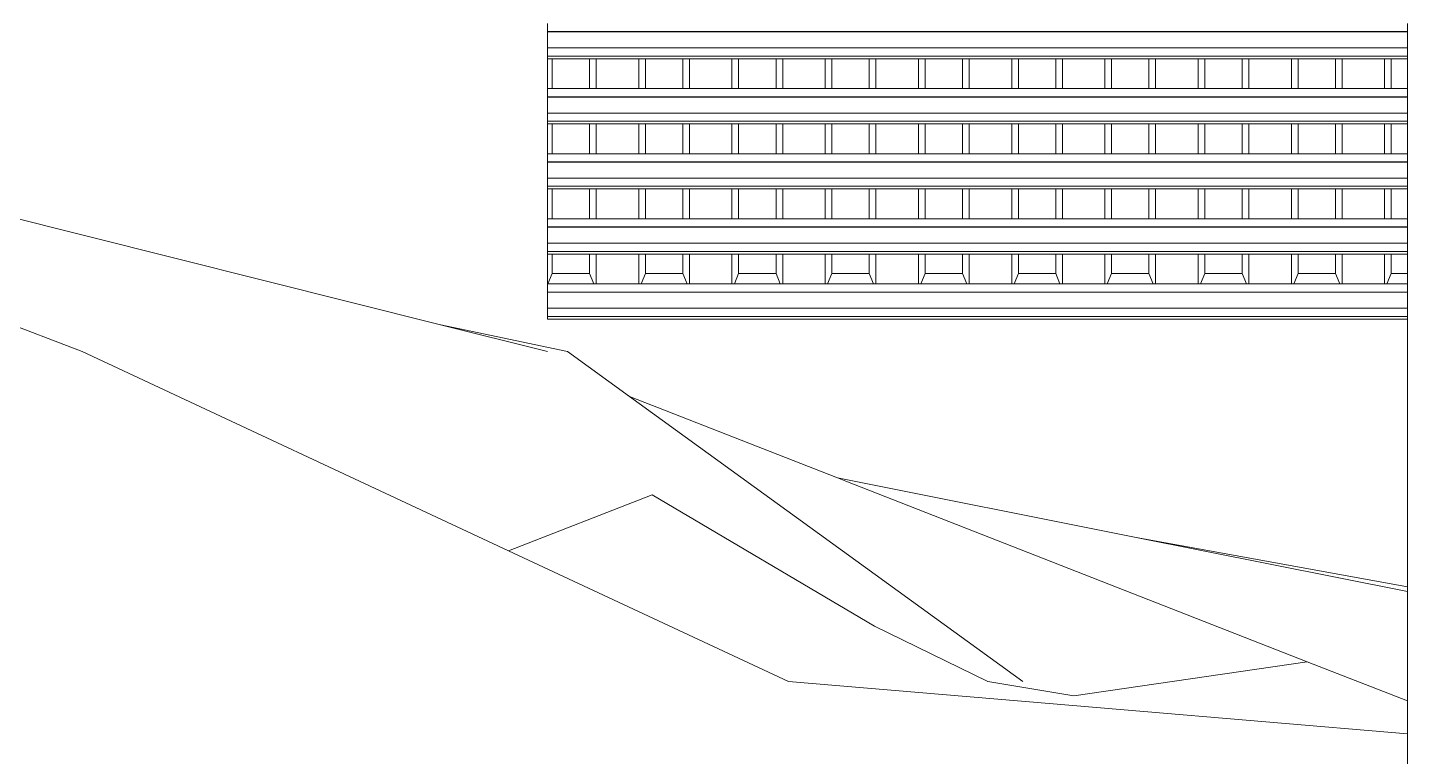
# Model space of a CAD drawing. Header units: metres. Extents: x 78 to 178, y -74 to 157.
# Drawn here: x 98.234 to 102.414, y -52.962 to -50.753 of the extents above; entities that cross this region are included whole.
import ezdxf

# ---------------------------------------------------------------- set-up
doc = ezdxf.new("R2010")
doc.units = ezdxf.units.M
doc.layers.add('01_Fina', color=252, linetype='Continuous', lineweight=15)

msp = doc.modelspace()

# ---------------------------------------------------------------- linework, layer by layer
at = {"layer": '01_Fina'}
for p, q in [((99.80945, -50.74054), (99.80945, -50.7652)), ((99.80945, -50.7652), (99.80945, -50.76602)), ((99.80945, -50.7652), (102.41404, -50.7652)), ((99.80945, -50.76602), (102.41404, -50.76602)), ((99.80945, -50.76602), (99.80945, -50.81452)), ((102.41404, -50.7652), (102.41404, -50.74054)), ((102.41404, -50.76602), (102.41404, -50.7652)), ((102.41404, -50.81452), (102.41404, -50.76602)), ((99.80945, -50.83918), (99.80945, -50.81452)), ((99.80945, -50.81452), (102.41404, -50.81452)), ((102.41404, -50.83918), (102.41404, -50.81452)), ((99.80945, -50.83918), (102.41404, -50.83918)), ((99.80945, -50.8474), (99.80945, -50.83918)), ((99.80945, -50.8474), (99.82345, -50.8474)), ((99.80945, -50.8474), (99.80945, -50.93782)), ((99.82345, -50.93782), (99.82345, -50.8474)), ((99.82345, -50.8474), (99.93667, -50.8474)), ((99.93667, -50.93782), (99.93667, -50.8474)), ((99.93667, -50.8474), (99.95684, -50.8474)), ((99.95684, -50.93782), (99.95684, -50.8474)), ((99.95684, -50.8474), (100.08569, -50.8474)), ((100.08569, -50.93782), (100.08569, -50.8474)), ((100.08569, -50.8474), (100.10586, -50.8474)), ((100.10586, -50.93782), (100.10586, -50.8474)), ((100.10586, -50.8474), (100.21908, -50.8474)), ((100.21908, -50.93782), (100.21908, -50.8474)), ((100.21908, -50.8474), (100.23925, -50.8474)), ((100.23925, -50.93782), (100.23925, -50.8474)), ((100.23925, -50.8474), (100.36811, -50.8474)), ((100.36811, -50.93782), (100.36811, -50.8474)), ((100.36811, -50.8474), (100.38828, -50.8474)), ((100.38828, -50.93782), (100.38828, -50.8474)), ((100.38828, -50.8474), (100.50149, -50.8474)), ((100.50149, -50.93782), (100.50149, -50.8474)), ((100.50149, -50.8474), (100.52167, -50.8474)), ((100.52167, -50.93782), (100.52167, -50.8474)), ((100.52167, -50.8474), (100.65052, -50.8474)), ((100.65052, -50.93782), (100.65052, -50.8474)), ((100.65052, -50.8474), (100.67069, -50.8474)), ((100.67069, -50.93782), (100.67069, -50.8474)), ((100.67069, -50.8474), (100.78391, -50.8474)), ((100.78391, -50.93782), (100.78391, -50.8474)), ((100.78391, -50.8474), (100.80408, -50.8474)), ((100.80408, -50.93782), (100.80408, -50.8474)), ((100.80408, -50.8474), (100.93293, -50.8474)), ((100.93293, -50.93782), (100.93293, -50.8474)), ((100.93293, -50.8474), (100.95311, -50.8474)), ((100.95311, -50.93782), (100.95311, -50.8474)), ((100.95311, -50.8474), (101.06632, -50.8474)), ((101.06632, -50.93782), (101.06632, -50.8474)), ((101.06632, -50.8474), (101.08649, -50.8474)), ((101.08649, -50.93782), (101.08649, -50.8474)), ((101.08649, -50.8474), (101.21535, -50.8474)), ((101.21535, -50.93782), (101.21535, -50.8474)), ((101.21535, -50.8474), (101.23552, -50.8474)), ((101.23552, -50.93782), (101.23552, -50.8474)), ((101.23552, -50.8474), (101.34873, -50.8474)), ((101.34873, -50.93782), (101.34873, -50.8474)), ((101.34873, -50.8474), (101.36891, -50.8474)), ((101.36891, -50.93782), (101.36891, -50.8474)), ((101.36891, -50.8474), (101.49776, -50.8474)), ((101.49776, -50.93782), (101.49776, -50.8474)), ((101.49776, -50.8474), (101.51793, -50.8474)), ((101.51793, -50.93782), (101.51793, -50.8474)), ((101.51793, -50.8474), (101.63115, -50.8474)), ((101.63115, -50.93782), (101.63115, -50.8474)), ((101.63115, -50.8474), (101.65132, -50.8474)), ((101.65132, -50.93782), (101.65132, -50.8474)), ((101.65132, -50.8474), (101.78017, -50.8474)), ((101.78017, -50.93782), (101.78017, -50.8474)), ((101.78017, -50.8474), (101.80035, -50.8474)), ((101.80035, -50.93782), (101.80035, -50.8474)), ((101.80035, -50.8474), (101.91356, -50.8474)), ((101.91356, -50.93782), (101.91356, -50.8474)), ((101.91356, -50.8474), (101.93373, -50.8474)), ((101.93373, -50.93782), (101.93373, -50.8474)), ((101.93373, -50.8474), (102.06259, -50.8474)), ((102.06259, -50.93782), (102.06259, -50.8474)), ((102.06259, -50.8474), (102.08276, -50.8474)), ((102.08276, -50.93782), (102.08276, -50.8474)), ((102.08276, -50.8474), (102.19598, -50.8474)), ((102.19598, -50.93782), (102.19598, -50.8474)), ((102.19598, -50.8474), (102.21615, -50.8474)), ((102.21615, -50.93782), (102.21615, -50.8474)), ((102.21615, -50.8474), (102.345, -50.8474)), ((102.345, -50.93782), (102.345, -50.8474)), ((102.345, -50.8474), (102.36517, -50.8474)), ((102.36517, -50.93782), (102.36517, -50.8474)), ((102.36517, -50.8474), (102.41404, -50.8474)), ((102.41404, -50.8474), (102.41404, -50.83918)), ((102.41404, -50.93782), (102.41404, -50.8474)), ((99.80945, -50.93782), (99.82345, -50.93782)), ((99.80945, -50.93782), (99.80945, -50.96248)), ((99.82345, -50.93782), (99.93667, -50.93782)), ((99.93667, -50.93782), (99.95684, -50.93782)), ((99.95684, -50.93782), (100.08569, -50.93782)), ((100.08569, -50.93782), (100.10586, -50.93782)), ((100.10586, -50.93782), (100.21908, -50.93782)), ((100.21908, -50.93782), (100.23925, -50.93782)), ((100.23925, -50.93782), (100.36811, -50.93782)), ((100.36811, -50.93782), (100.38828, -50.93782)), ((100.38828, -50.93782), (100.50149, -50.93782)), ((100.50149, -50.93782), (100.52167, -50.93782)), ((100.52167, -50.93782), (100.65052, -50.93782)), ((100.65052, -50.93782), (100.67069, -50.93782)), ((100.67069, -50.93782), (100.78391, -50.93782)), ((100.78391, -50.93782), (100.80408, -50.93782)), ((100.80408, -50.93782), (100.93293, -50.93782)), ((100.93293, -50.93782), (100.95311, -50.93782)), ((100.95311, -50.93782), (101.06632, -50.93782)), ((101.06632, -50.93782), (101.08649, -50.93782)), ((101.08649, -50.93782), (101.21535, -50.93782)), ((101.21535, -50.93782), (101.23552, -50.93782)), ((101.23552, -50.93782), (101.34873, -50.93782)), ((101.34873, -50.93782), (101.36891, -50.93782)), ((101.36891, -50.93782), (101.49776, -50.93782)), ((101.49776, -50.93782), (101.51793, -50.93782)), ((101.51793, -50.93782), (101.63115, -50.93782)), ((101.63115, -50.93782), (101.65132, -50.93782)), ((101.65132, -50.93782), (101.78017, -50.93782)), ((101.78017, -50.93782), (101.80035, -50.93782)), ((101.80035, -50.93782), (101.91356, -50.93782)), ((101.91356, -50.93782), (101.93373, -50.93782)), ((101.93373, -50.93782), (102.06259, -50.93782)), ((102.06259, -50.93782), (102.08276, -50.93782)), ((102.08276, -50.93782), (102.19598, -50.93782)), ((102.19598, -50.93782), (102.21615, -50.93782)), ((102.21615, -50.93782), (102.345, -50.93782)), ((102.345, -50.93782), (102.36517, -50.93782)), ((102.36517, -50.93782), (102.41404, -50.93782)), ((102.41404, -50.96248), (102.41404, -50.93782)), ((99.80945, -50.96248), (99.80945, -50.9633)), ((99.80945, -50.96248), (102.41404, -50.96248)), ((99.80945, -50.9633), (102.41404, -50.9633)), ((99.80945, -50.9633), (99.80945, -51.0118)), ((102.41404, -50.9633), (102.41404, -50.96248)), ((102.41404, -51.0118), (102.41404, -50.9633)), ((99.80945, -51.03646), (99.80945, -51.0118)), ((99.80945, -51.0118), (102.41404, -51.0118)), ((102.41404, -51.03646), (102.41404, -51.0118)), ((99.80945, -51.03646), (102.41404, -51.03646)), ((99.80945, -51.04468), (99.80945, -51.03646)), ((99.80945, -51.04468), (99.82345, -51.04468)), ((99.80945, -51.04468), (99.80945, -51.1351)), ((99.82345, -51.1351), (99.82345, -51.04468)), ((99.82345, -51.04468), (99.93667, -51.04468)), ((99.93667, -51.1351), (99.93667, -51.04468)), ((99.93667, -51.04468), (99.95684, -51.04468)), ((99.95684, -51.1351), (99.95684, -51.04468)), ((99.95684, -51.04468), (100.08569, -51.04468)), ((100.08569, -51.1351), (100.08569, -51.04468)), ((100.08569, -51.04468), (100.10586, -51.04468)), ((100.10586, -51.1351), (100.10586, -51.04468)), ((100.10586, -51.04468), (100.21908, -51.04468)), ((100.21908, -51.1351), (100.21908, -51.04468)), ((100.21908, -51.04468), (100.23925, -51.04468)), ((100.23925, -51.1351), (100.23925, -51.04468)), ((100.23925, -51.04468), (100.36811, -51.04468)), ((100.36811, -51.1351), (100.36811, -51.04468)), ((100.36811, -51.04468), (100.38828, -51.04468)), ((100.38828, -51.1351), (100.38828, -51.04468)), ((100.38828, -51.04468), (100.50149, -51.04468)), ((100.50149, -51.1351), (100.50149, -51.04468)), ((100.50149, -51.04468), (100.52167, -51.04468)), ((100.52167, -51.1351), (100.52167, -51.04468)), ((100.52167, -51.04468), (100.65052, -51.04468)), ((100.65052, -51.1351), (100.65052, -51.04468)), ((100.65052, -51.04468), (100.67069, -51.04468)), ((100.67069, -51.1351), (100.67069, -51.04468)), ((100.67069, -51.04468), (100.78391, -51.04468)), ((100.78391, -51.1351), (100.78391, -51.04468)), ((100.78391, -51.04468), (100.80408, -51.04468)), ((100.80408, -51.1351), (100.80408, -51.04468)), ((100.80408, -51.04468), (100.93293, -51.04468)), ((100.93293, -51.1351), (100.93293, -51.04468)), ((100.93293, -51.04468), (100.95311, -51.04468)), ((100.95311, -51.1351), (100.95311, -51.04468)), ((100.95311, -51.04468), (101.06632, -51.04468)), ((101.06632, -51.1351), (101.06632, -51.04468)), ((101.06632, -51.04468), (101.08649, -51.04468)), ((101.08649, -51.1351), (101.08649, -51.04468)), ((101.08649, -51.04468), (101.21535, -51.04468)), ((101.21535, -51.1351), (101.21535, -51.04468)), ((101.21535, -51.04468), (101.23552, -51.04468)), ((101.23552, -51.1351), (101.23552, -51.04468)), ((101.23552, -51.04468), (101.34873, -51.04468)), ((101.34873, -51.1351), (101.34873, -51.04468)), ((101.34873, -51.04468), (101.36891, -51.04468)), ((101.36891, -51.1351), (101.36891, -51.04468)), ((101.36891, -51.04468), (101.49776, -51.04468)), ((101.49776, -51.1351), (101.49776, -51.04468)), ((101.49776, -51.04468), (101.51793, -51.04468)), ((101.51793, -51.1351), (101.51793, -51.04468)), ((101.51793, -51.04468), (101.63115, -51.04468)), ((101.63115, -51.1351), (101.63115, -51.04468)), ((101.63115, -51.04468), (101.65132, -51.04468)), ((101.65132, -51.1351), (101.65132, -51.04468)), ((101.65132, -51.04468), (101.78017, -51.04468)), ((101.78017, -51.1351), (101.78017, -51.04468)), ((101.78017, -51.04468), (101.80035, -51.04468)), ((101.80035, -51.1351), (101.80035, -51.04468)), ((101.80035, -51.04468), (101.91356, -51.04468)), ((101.91356, -51.1351), (101.91356, -51.04468)), ((101.91356, -51.04468), (101.93373, -51.04468)), ((101.93373, -51.1351), (101.93373, -51.04468)), ((101.93373, -51.04468), (102.06259, -51.04468)), ((102.06259, -51.1351), (102.06259, -51.04468)), ((102.06259, -51.04468), (102.08276, -51.04468)), ((102.08276, -51.1351), (102.08276, -51.04468)), ((102.08276, -51.04468), (102.19598, -51.04468)), ((102.19598, -51.1351), (102.19598, -51.04468)), ((102.19598, -51.04468), (102.21615, -51.04468)), ((102.21615, -51.1351), (102.21615, -51.04468)), ((102.21615, -51.04468), (102.345, -51.04468)), ((102.345, -51.1351), (102.345, -51.04468)), ((102.345, -51.04468), (102.36517, -51.04468)), ((102.36517, -51.1351), (102.36517, -51.04468)), ((102.36517, -51.04468), (102.41404, -51.04468)), ((102.41404, -51.04468), (102.41404, -51.03646)), ((102.41404, -51.1351), (102.41404, -51.04468)), ((97.49741, -51.15522), (99.48155, -51.6525)), ((99.80945, -51.1351), (99.82345, -51.1351)), ((99.80945, -51.1351), (99.80945, -51.15976)), ((99.82345, -51.1351), (99.93667, -51.1351)), ((99.93667, -51.1351), (99.95684, -51.1351)), ((99.95684, -51.1351), (100.08569, -51.1351)), ((100.08569, -51.1351), (100.10586, -51.1351)), ((100.10586, -51.1351), (100.21908, -51.1351)), ((100.21908, -51.1351), (100.23925, -51.1351)), ((100.23925, -51.1351), (100.36811, -51.1351)), ((100.36811, -51.1351), (100.38828, -51.1351)), ((100.38828, -51.1351), (100.50149, -51.1351)), ((100.50149, -51.1351), (100.52167, -51.1351)), ((100.52167, -51.1351), (100.65052, -51.1351)), ((100.65052, -51.1351), (100.67069, -51.1351)), ((100.67069, -51.1351), (100.78391, -51.1351)), ((100.78391, -51.1351), (100.80408, -51.1351)), ((100.80408, -51.1351), (100.93293, -51.1351)), ((100.93293, -51.1351), (100.95311, -51.1351)), ((100.95311, -51.1351), (101.06632, -51.1351)), ((101.06632, -51.1351), (101.08649, -51.1351)), ((101.08649, -51.1351), (101.21535, -51.1351)), ((101.21535, -51.1351), (101.23552, -51.1351)), ((101.23552, -51.1351), (101.34873, -51.1351)), ((101.34873, -51.1351), (101.36891, -51.1351)), ((101.36891, -51.1351), (101.49776, -51.1351)), ((101.49776, -51.1351), (101.51793, -51.1351)), ((101.51793, -51.1351), (101.63115, -51.1351)), ((101.63115, -51.1351), (101.65132, -51.1351)), ((101.65132, -51.1351), (101.78017, -51.1351)), ((101.78017, -51.1351), (101.80035, -51.1351)), ((101.80035, -51.1351), (101.91356, -51.1351)), ((101.91356, -51.1351), (101.93373, -51.1351)), ((101.93373, -51.1351), (102.06259, -51.1351)), ((102.06259, -51.1351), (102.08276, -51.1351)), ((102.08276, -51.1351), (102.19598, -51.1351)), ((102.19598, -51.1351), (102.21615, -51.1351)), ((102.21615, -51.1351), (102.345, -51.1351)), ((102.345, -51.1351), (102.36517, -51.1351)), ((102.36517, -51.1351), (102.41404, -51.1351)), ((102.41404, -51.15976), (102.41404, -51.1351)), ((99.80945, -51.15976), (99.80945, -51.16058)), ((99.80945, -51.15976), (102.41404, -51.15976)), ((99.80945, -51.16058), (102.41404, -51.16058)), ((99.80945, -51.16058), (99.80945, -51.20908)), ((102.41404, -51.16058), (102.41404, -51.15976)), ((102.41404, -51.20908), (102.41404, -51.16058)), ((99.80945, -51.23374), (99.80945, -51.20908)), ((99.80945, -51.20908), (102.41404, -51.20908)), ((99.80945, -51.23374), (102.41404, -51.23374)), ((99.80945, -51.24196), (99.80945, -51.23374)), ((102.41404, -51.23374), (102.41404, -51.20908)), ((102.41404, -51.24196), (102.41404, -51.23374)), ((99.80945, -51.24196), (99.82345, -51.24196)), ((99.80945, -51.24196), (99.80945, -51.33238)), ((99.82345, -51.33238), (99.82345, -51.24196)), ((99.82345, -51.24196), (99.93667, -51.24196)), ((99.93667, -51.33238), (99.93667, -51.24196)), ((99.93667, -51.24196), (99.95684, -51.24196)), ((99.95684, -51.33238), (99.95684, -51.24196)), ((99.95684, -51.24196), (100.08569, -51.24196)), ((100.08569, -51.33238), (100.08569, -51.24196)), ((100.08569, -51.24196), (100.10586, -51.24196)), ((100.10586, -51.33238), (100.10586, -51.24196)), ((100.10586, -51.24196), (100.21908, -51.24196)), ((100.21908, -51.33238), (100.21908, -51.24196)), ((100.21908, -51.24196), (100.23925, -51.24196)), ((100.23925, -51.33238), (100.23925, -51.24196)), ((100.23925, -51.24196), (100.36811, -51.24196)), ((100.36811, -51.33238), (100.36811, -51.24196)), ((100.36811, -51.24196), (100.38828, -51.24196)), ((100.38828, -51.33238), (100.38828, -51.24196)), ((100.38828, -51.24196), (100.50149, -51.24196)), ((100.50149, -51.33238), (100.50149, -51.24196)), ((100.50149, -51.24196), (100.52167, -51.24196)), ((100.52167, -51.33238), (100.52167, -51.24196)), ((100.52167, -51.24196), (100.65052, -51.24196)), ((100.65052, -51.33238), (100.65052, -51.24196)), ((100.65052, -51.24196), (100.67069, -51.24196)), ((100.67069, -51.33238), (100.67069, -51.24196)), ((100.67069, -51.24196), (100.78391, -51.24196)), ((100.78391, -51.33238), (100.78391, -51.24196)), ((100.78391, -51.24196), (100.80408, -51.24196)), ((100.80408, -51.33238), (100.80408, -51.24196)), ((100.80408, -51.24196), (100.93293, -51.24196)), ((100.93293, -51.33238), (100.93293, -51.24196)), ((100.93293, -51.24196), (100.95311, -51.24196)), ((100.95311, -51.33238), (100.95311, -51.24196)), ((100.95311, -51.24196), (101.06632, -51.24196)), ((101.06632, -51.33238), (101.06632, -51.24196)), ((101.06632, -51.24196), (101.08649, -51.24196)), ((101.08649, -51.33238), (101.08649, -51.24196)), ((101.08649, -51.24196), (101.21535, -51.24196)), ((101.21535, -51.33238), (101.21535, -51.24196)), ((101.21535, -51.24196), (101.23552, -51.24196)), ((101.23552, -51.33238), (101.23552, -51.24196)), ((101.23552, -51.24196), (101.34873, -51.24196)), ((101.34873, -51.33238), (101.34873, -51.24196)), ((101.34873, -51.24196), (101.36891, -51.24196)), ((101.36891, -51.33238), (101.36891, -51.24196)), ((101.36891, -51.24196), (101.49776, -51.24196)), ((101.49776, -51.33238), (101.49776, -51.24196)), ((101.49776, -51.24196), (101.51793, -51.24196)), ((101.51793, -51.33238), (101.51793, -51.24196)), ((101.51793, -51.24196), (101.63115, -51.24196)), ((101.63115, -51.33238), (101.63115, -51.24196)), ((101.63115, -51.24196), (101.65132, -51.24196)), ((101.65132, -51.33238), (101.65132, -51.24196)), ((101.65132, -51.24196), (101.78017, -51.24196)), ((101.78017, -51.33238), (101.78017, -51.24196)), ((101.78017, -51.24196), (101.80035, -51.24196)), ((101.80035, -51.33238), (101.80035, -51.24196)), ((101.80035, -51.24196), (101.91356, -51.24196)), ((101.91356, -51.33238), (101.91356, -51.24196)), ((101.91356, -51.24196), (101.93373, -51.24196)), ((101.93373, -51.33238), (101.93373, -51.24196)), ((101.93373, -51.24196), (102.06259, -51.24196)), ((102.06259, -51.33238), (102.06259, -51.24196)), ((102.06259, -51.24196), (102.08276, -51.24196)), ((102.08276, -51.33238), (102.08276, -51.24196)), ((102.08276, -51.24196), (102.19598, -51.24196)), ((102.19598, -51.33238), (102.19598, -51.24196)), ((102.19598, -51.24196), (102.21615, -51.24196)), ((102.21615, -51.33238), (102.21615, -51.24196)), ((102.21615, -51.24196), (102.345, -51.24196)), ((102.345, -51.33238), (102.345, -51.24196)), ((102.345, -51.24196), (102.36517, -51.24196)), ((102.36517, -51.33238), (102.36517, -51.24196)), ((102.36517, -51.24196), (102.41404, -51.24196)), ((102.41404, -51.33238), (102.41404, -51.24196)), ((99.80945, -51.33238), (99.82345, -51.33238)), ((99.80945, -51.33238), (99.80945, -51.35704)), ((99.80945, -51.35704), (99.80945, -51.35786)), ((99.80945, -51.35704), (102.41404, -51.35704)), ((99.80945, -51.35786), (102.41404, -51.35786)), ((99.80945, -51.35786), (99.80945, -51.40636)), ((99.82345, -51.33238), (99.93667, -51.33238)), ((99.93667, -51.33238), (99.95684, -51.33238)), ((99.95684, -51.33238), (100.08569, -51.33238)), ((100.08569, -51.33238), (100.10586, -51.33238)), ((100.10586, -51.33238), (100.21908, -51.33238)), ((100.21908, -51.33238), (100.23925, -51.33238)), ((100.23925, -51.33238), (100.36811, -51.33238)), ((100.36811, -51.33238), (100.38828, -51.33238)), ((100.38828, -51.33238), (100.50149, -51.33238)), ((100.50149, -51.33238), (100.52167, -51.33238)), ((100.52167, -51.33238), (100.65052, -51.33238)), ((100.65052, -51.33238), (100.67069, -51.33238)), ((100.67069, -51.33238), (100.78391, -51.33238)), ((100.78391, -51.33238), (100.80408, -51.33238)), ((100.80408, -51.33238), (100.93293, -51.33238)), ((100.93293, -51.33238), (100.95311, -51.33238)), ((100.95311, -51.33238), (101.06632, -51.33238)), ((101.06632, -51.33238), (101.08649, -51.33238)), ((101.08649, -51.33238), (101.21535, -51.33238)), ((101.21535, -51.33238), (101.23552, -51.33238)), ((101.23552, -51.33238), (101.34873, -51.33238)), ((101.34873, -51.33238), (101.36891, -51.33238)), ((101.36891, -51.33238), (101.49776, -51.33238)), ((101.49776, -51.33238), (101.51793, -51.33238)), ((101.51793, -51.33238), (101.63115, -51.33238)), ((101.63115, -51.33238), (101.65132, -51.33238)), ((101.65132, -51.33238), (101.78017, -51.33238)), ((101.78017, -51.33238), (101.80035, -51.33238)), ((101.80035, -51.33238), (101.91356, -51.33238)), ((101.91356, -51.33238), (101.93373, -51.33238)), ((101.93373, -51.33238), (102.06259, -51.33238)), ((102.06259, -51.33238), (102.08276, -51.33238)), ((102.08276, -51.33238), (102.19598, -51.33238)), ((102.19598, -51.33238), (102.21615, -51.33238)), ((102.21615, -51.33238), (102.345, -51.33238)), ((102.345, -51.33238), (102.36517, -51.33238)), ((102.36517, -51.33238), (102.41404, -51.33238)), ((102.41404, -51.35704), (102.41404, -51.33238)), ((102.41404, -51.35786), (102.41404, -51.35704)), ((102.41404, -51.40636), (102.41404, -51.35786)), ((99.80945, -51.40636), (102.41404, -51.40636)), ((99.80945, -51.43102), (99.80945, -51.40636)), ((102.41404, -51.43102), (102.41404, -51.40636)), ((99.80945, -51.43102), (102.41404, -51.43102)), ((99.80945, -51.43924), (99.80945, -51.43102)), ((99.80945, -51.43924), (99.82345, -51.43924)), ((99.80945, -51.52966), (99.80945, -51.43924)), ((99.82345, -51.49802), (99.82345, -51.43924)), ((99.82345, -51.43924), (99.93667, -51.43924)), ((99.93667, -51.49802), (99.93667, -51.43924)), ((99.93667, -51.43924), (99.95684, -51.43924)), ((99.95684, -51.52966), (99.95684, -51.43924)), ((99.95684, -51.43924), (100.08569, -51.43924)), ((100.08569, -51.52966), (100.08569, -51.43924)), ((100.08569, -51.43924), (100.10586, -51.43924)), ((100.10586, -51.49802), (100.10586, -51.43924)), ((100.10586, -51.43924), (100.21908, -51.43924)), ((100.21908, -51.49802), (100.21908, -51.43924)), ((100.21908, -51.43924), (100.23925, -51.43924)), ((100.23925, -51.52966), (100.23925, -51.43924)), ((100.23925, -51.43924), (100.36811, -51.43924)), ((100.36811, -51.52966), (100.36811, -51.43924)), ((100.36811, -51.43924), (100.38828, -51.43924)), ((100.38828, -51.49802), (100.38828, -51.43924)), ((100.38828, -51.43924), (100.50149, -51.43924)), ((100.50149, -51.49802), (100.50149, -51.43924)), ((100.50149, -51.43924), (100.52167, -51.43924)), ((100.52167, -51.52966), (100.52167, -51.43924)), ((100.52167, -51.43924), (100.65052, -51.43924)), ((100.65052, -51.52966), (100.65052, -51.43924)), ((100.65052, -51.43924), (100.67069, -51.43924)), ((100.67069, -51.49802), (100.67069, -51.43924)), ((100.67069, -51.43924), (100.78391, -51.43924)), ((100.78391, -51.49802), (100.78391, -51.43924)), ((100.78391, -51.43924), (100.80408, -51.43924)), ((100.80408, -51.52966), (100.80408, -51.43924)), ((100.80408, -51.43924), (100.93293, -51.43924)), ((100.93293, -51.52966), (100.93293, -51.43924)), ((100.93293, -51.43924), (100.95311, -51.43924)), ((100.95311, -51.49802), (100.95311, -51.43924)), ((100.95311, -51.43924), (101.06632, -51.43924)), ((101.06632, -51.49802), (101.06632, -51.43924)), ((101.06632, -51.43924), (101.08649, -51.43924)), ((101.08649, -51.52966), (101.08649, -51.43924)), ((101.08649, -51.43924), (101.21535, -51.43924)), ((101.21535, -51.52966), (101.21535, -51.43924)), ((101.21535, -51.43924), (101.23552, -51.43924)), ((101.23552, -51.49802), (101.23552, -51.43924)), ((101.23552, -51.43924), (101.34873, -51.43924)), ((101.34873, -51.49802), (101.34873, -51.43924)), ((101.34873, -51.43924), (101.36891, -51.43924)), ((101.36891, -51.52966), (101.36891, -51.43924)), ((101.36891, -51.43924), (101.49776, -51.43924)), ((101.49776, -51.52966), (101.49776, -51.43924)), ((101.49776, -51.43924), (101.51793, -51.43924)), ((101.51793, -51.49802), (101.51793, -51.43924)), ((101.51793, -51.43924), (101.63115, -51.43924)), ((101.63115, -51.49802), (101.63115, -51.43924)), ((101.63115, -51.43924), (101.65132, -51.43924)), ((101.65132, -51.52966), (101.65132, -51.43924)), ((101.65132, -51.43924), (101.78017, -51.43924)), ((101.78017, -51.52966), (101.78017, -51.43924)), ((101.78017, -51.43924), (101.80035, -51.43924)), ((101.80035, -51.49802), (101.80035, -51.43924)), ((101.80035, -51.43924), (101.91356, -51.43924)), ((101.91356, -51.49802), (101.91356, -51.43924)), ((101.91356, -51.43924), (101.93373, -51.43924)), ((101.93373, -51.52966), (101.93373, -51.43924)), ((101.93373, -51.43924), (102.06259, -51.43924)), ((102.06259, -51.52966), (102.06259, -51.43924)), ((102.06259, -51.43924), (102.08276, -51.43924)), ((102.08276, -51.49802), (102.08276, -51.43924)), ((102.08276, -51.43924), (102.19598, -51.43924)), ((102.19598, -51.49802), (102.19598, -51.43924)), ((102.19598, -51.43924), (102.21615, -51.43924)), ((102.21615, -51.52966), (102.21615, -51.43924)), ((102.21615, -51.43924), (102.345, -51.43924)), ((102.345, -51.52966), (102.345, -51.43924)), ((102.345, -51.43924), (102.36517, -51.43924)), ((102.36517, -51.49802), (102.36517, -51.43924)), ((102.36517, -51.43924), (102.41404, -51.43924)), ((102.41404, -51.43924), (102.41404, -51.43102)), ((102.41404, -51.49802), (102.41404, -51.43924)), ((99.80945, -51.52966), (99.81051, -51.52966)), ((99.80945, -51.52966), (99.80945, -51.55432)), ((99.82345, -51.49802), (99.81051, -51.52966)), ((99.81051, -51.52966), (99.9496, -51.52966)), ((99.93667, -51.49802), (99.82345, -51.49802)), ((99.9496, -51.52966), (99.93667, -51.49802)), ((99.9496, -51.52966), (99.95684, -51.52966)), ((99.95684, -51.52966), (100.08569, -51.52966)), ((100.08569, -51.52966), (100.09292, -51.52966)), ((100.10586, -51.49802), (100.09292, -51.52966)), ((100.09292, -51.52966), (100.23202, -51.52966)), ((100.21908, -51.49802), (100.10586, -51.49802)), ((100.23202, -51.52966), (100.21908, -51.49802)), ((100.23202, -51.52966), (100.23925, -51.52966)), ((100.23925, -51.52966), (100.36811, -51.52966)), ((100.36811, -51.52966), (100.37534, -51.52966)), ((100.38828, -51.49802), (100.37534, -51.52966)), ((100.37534, -51.52966), (100.51443, -51.52966)), ((100.50149, -51.49802), (100.38828, -51.49802)), ((100.51443, -51.52966), (100.50149, -51.49802)), ((100.51443, -51.52966), (100.52167, -51.52966)), ((100.52167, -51.52966), (100.65052, -51.52966)), ((100.65052, -51.52966), (100.65775, -51.52966)), ((100.67069, -51.49802), (100.65775, -51.52966)), ((100.65775, -51.52966), (100.79685, -51.52966)), ((100.78391, -51.49802), (100.67069, -51.49802)), ((100.79685, -51.52966), (100.78391, -51.49802)), ((100.79685, -51.52966), (100.80408, -51.52966)), ((100.80408, -51.52966), (100.93293, -51.52966)), ((100.93293, -51.52966), (100.94017, -51.52966)), ((100.95311, -51.49802), (100.94017, -51.52966)), ((100.94017, -51.52966), (101.07926, -51.52966)), ((101.06632, -51.49802), (100.95311, -51.49802)), ((101.07926, -51.52966), (101.06632, -51.49802)), ((101.07926, -51.52966), (101.08649, -51.52966)), ((101.08649, -51.52966), (101.21535, -51.52966)), ((101.21535, -51.52966), (101.22258, -51.52966)), ((101.23552, -51.49802), (101.22258, -51.52966)), ((101.22258, -51.52966), (101.36167, -51.52966)), ((101.34873, -51.49802), (101.23552, -51.49802)), ((101.36167, -51.52966), (101.34873, -51.49802)), ((101.36167, -51.52966), (101.36891, -51.52966)), ((101.36891, -51.52966), (101.49776, -51.52966)), ((101.49776, -51.52966), (101.50499, -51.52966)), ((101.51793, -51.49802), (101.50499, -51.52966)), ((101.50499, -51.52966), (101.64409, -51.52966)), ((101.63115, -51.49802), (101.51793, -51.49802)), ((101.64409, -51.52966), (101.63115, -51.49802)), ((101.64409, -51.52966), (101.65132, -51.52966)), ((101.65132, -51.52966), (101.78017, -51.52966)), ((101.78017, -51.52966), (101.78741, -51.52966)), ((101.80035, -51.49802), (101.78741, -51.52966)), ((101.78741, -51.52966), (101.9265, -51.52966)), ((101.91356, -51.49802), (101.80035, -51.49802)), ((101.9265, -51.52966), (101.91356, -51.49802)), ((101.9265, -51.52966), (101.93373, -51.52966)), ((101.93373, -51.52966), (102.06259, -51.52966)), ((102.06259, -51.52966), (102.06982, -51.52966)), ((102.08276, -51.49802), (102.06982, -51.52966)), ((102.06982, -51.52966), (102.20892, -51.52966)), ((102.19598, -51.49802), (102.08276, -51.49802)), ((102.20892, -51.52966), (102.19598, -51.49802)), ((102.20892, -51.52966), (102.21615, -51.52966)), ((102.21615, -51.52966), (102.345, -51.52966)), ((102.345, -51.52966), (102.35223, -51.52966)), ((102.36517, -51.49802), (102.35223, -51.52966)), ((102.35223, -51.52966), (102.41404, -51.52966)), ((102.41404, -51.49802), (102.36517, -51.49802)), ((102.41404, -51.52966), (102.41404, -51.49802)), ((102.41404, -51.55432), (102.41404, -51.52966)), ((98.39949, -51.73469), (97.93055, -51.55639)), ((99.80945, -51.55514), (99.80945, -51.55432)), ((99.80945, -51.55432), (102.41404, -51.55432)), ((99.80945, -51.55514), (102.41404, -51.55514)), ((99.80945, -51.55514), (99.80945, -51.60364)), ((102.41404, -51.55514), (102.41404, -51.55432)), ((102.41404, -51.60364), (102.41404, -51.55514)), ((99.80945, -51.6283), (99.80945, -51.60364)), ((99.80945, -51.60364), (102.41404, -51.60364)), ((102.41404, -51.6283), (102.41404, -51.60364)), ((99.48155, -51.6525), (99.86949, -51.73469)), ((99.48155, -51.6525), (99.80949, -51.73469)), ((99.80945, -51.6283), (102.41404, -51.6283)), ((99.80945, -51.6283), (99.80945, -51.63651)), ((99.80945, -51.63651), (102.41404, -51.63651)), ((102.41404, -51.63651), (102.41404, -51.6283)), ((102.41404, -52.44773), (102.41404, -51.63651)), ((98.39949, -51.73469), (99.69144, -52.33841)), ((99.86949, -51.73469), (100.05741, -51.87086)), ((100.05741, -51.87086), (101.24949, -52.73469)), ((100.05741, -51.87086), (100.68778, -52.11758)), ((100.68778, -52.11758), (101.58762, -52.29719)), ((100.68778, -52.11758), (100.71306, -52.12748)), ((100.71306, -52.12748), (102.11068, -52.67449)), ((99.69144, -52.33841), (100.12638, -52.16878)), ((100.12638, -52.16878), (100.79959, -52.56705)), ((101.58762, -52.29719), (102.41404, -52.44773)), ((101.58762, -52.29719), (102.41404, -52.46215)), ((99.69144, -52.33841), (100.53949, -52.73469)), ((102.41404, -52.46215), (102.41404, -52.44773)), ((102.41404, -52.46431), (102.41404, -52.46215)), ((102.41404, -52.79323), (102.41404, -52.46431)), ((100.79959, -52.56705), (101.14318, -52.73469)), ((101.40403, -52.77798), (102.11068, -52.67449)), ((102.11068, -52.67449), (102.41404, -52.79323)), ((100.53949, -52.73469), (101.55654, -52.8207)), ((101.14318, -52.73469), (101.40403, -52.77798)), ((101.55654, -52.8207), (102.41404, -52.89322)), ((102.41404, -52.89322), (102.41404, -52.79323)), ((102.41404, -53.71469), (102.41404, -52.89322))]:
    msp.add_line(p, q, dxfattribs=at)

doc.saveas('drawing.dxf')
